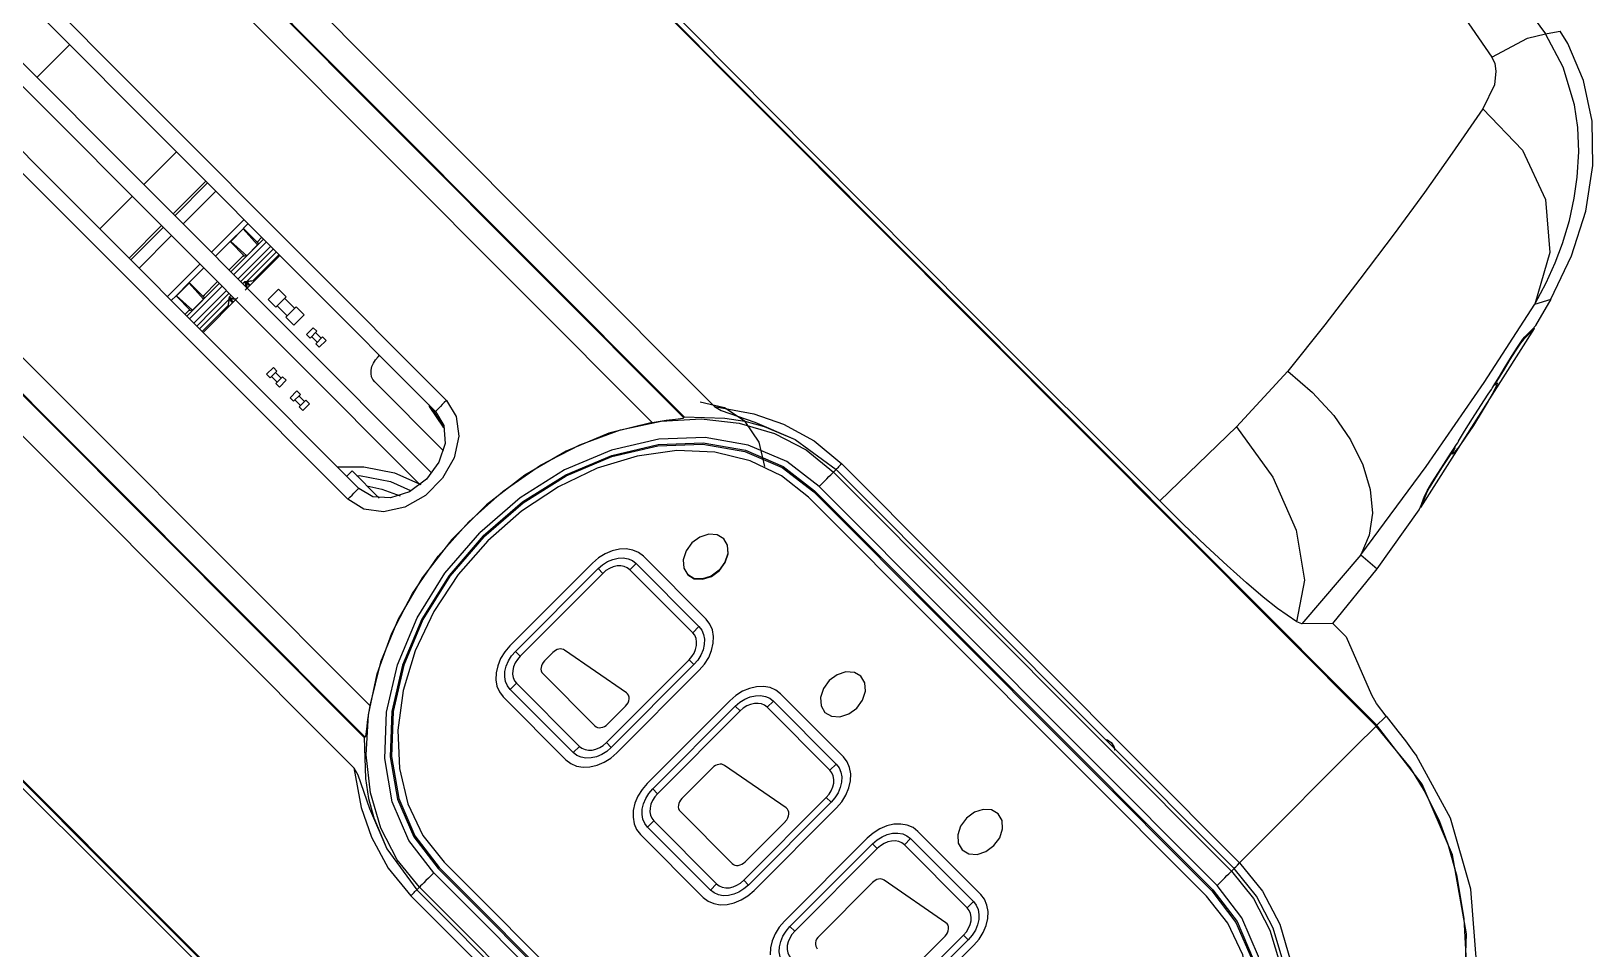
# Model space of a CAD drawing. Extents: x 45 to 722, y 209 to 689.
# Drawn here: x 289.1 to 394.3, y 255.8 to 317.6 of the extents above; entities that cross this region are included whole.
import ezdxf

# ---------------------------------------------------------------- set-up
doc = ezdxf.new("R2010")
doc.units = 0
doc.layers.add('7-10030_lineart', color=7, linetype='CONTINUOUS')

msp = doc.modelspace()

# ---------------------------------------------------------------- linework, layer by layer
at = {"layer": '7-10030_lineart', "color": 7}
for points in [[(104.15168, 499.391898), (105.92054, 501.168148), (107.68528, 502.948518), (109.42805, 504.715098), (111.15549, 506.474048), (112.87385, 508.232638), (125.27208, 498.181278), (137.39457, 487.664868), (152.49262, 473.918688), (167.39359, 459.821248), (182.24593, 445.366398), (196.95409, 430.744468), (254.98761, 372.603918), (335.13073, 292.311408), (335.5976, 292.038288), (337.85415, 291.248668), (340.57088, 290.093298)], [(95.327311, 490.653528), (105.36039, 478.232638), (115.85732, 466.087648), (129.5777, 450.961248), (143.64903, 436.032628), (158.07744, 421.153058), (172.67229, 406.417598), (230.70514, 348.276388), (310.84859, 267.984208)], [(379.69525, 270.794638), (360.03643, 290.521028), (281.36016, 369.384518), (203.76339, 447.080698), (198.42338, 452.417098), (196.96308, 453.868628), (195.49906, 455.316438), (194.02999, 456.759178), (192.5551, 458.195578), (191.07456, 459.626838), (189.58829, 461.052348), (188.09628, 462.472108)], [(379.753784, 270.853738), (288.470264, 362.327608), (272.269264, 378.548538), (242.813574, 408.033878), (203.569314, 447.363138), (197.831214, 453.112558), (197.171344, 453.771628)], [(189.43356, 435.445638), (333.06567, 291.546978)], [(333.09808, 291.604928), (311.52651, 313.216538), (225.24022, 399.662948), (200.61777, 424.331088), (189.45872, 435.508158)], [(330.9476, 291.238918), (188.49019, 433.960698)], [(311.91949, 272.175508), (169.45617, 414.903198)], [(311.55409, 270.020958), (289.98252, 291.632568), (203.69623, 378.078978), (179.07378, 402.747118), (167.9033, 413.941038)], [(167.9696, 413.963908), (311.61275, 270.054188)], [(316.35306, 291.983868), (200.39941, 408.152698)], [(317.08119, 292.713348), (200.98247, 409.027518)], [(332.260614, 223.272438), (240.956534, 314.725688), (224.765304, 330.956428), (195.334574, 360.466768), (156.078514, 399.784198), (150.339734, 405.532948), (149.681554, 406.193698)], [(311.17591, 286.797108), (195.22226, 402.965938)], [(310.44535, 286.069848), (194.34662, 402.384018)], [(341.51193, 232.540458), (338.48678, 229.509688), (335.85318, 226.871208), (333.70286, 224.716898), (332.32586, 223.337338), (312.63601, 243.032648), (233.9186, 321.854918), (164.09507, 391.849238)], [(316.10394, 287.830908), (220.20233, 383.910488)], [(219.41923, 383.125938), (315.32084, 287.046348)], [(380.89108, 329.924058), (386.28867, 323.942058), (391.11437, 317.398418)], [(383.90891, 321.063038), (387.50095, 315.833738), (387.69279, 315.398268), (387.77389, 314.891968), (387.66699, 313.967868), (386.89345, 312.337828), (384.82466, 309.359188), (382.95051, 306.726818), (380.90747, 303.927818), (378.61491, 300.872648), (376.24697, 297.809878), (373.76271, 294.693348)], [(352.56425, 298.499268), (341.7345, 309.384248), (331.12528, 320.110468)], [(291.709, 316.674118), (289.5118, 314.472848)], [(387.50123, 315.834528), (389.88583, 317.114848), (391.11432, 317.398448)], [(390.39763, 299.203448), (391.14775, 300.625838), (391.75875, 301.987578), (392.24501, 303.276308), (392.71557, 304.834838), (393.04704, 306.330678), (393.25162, 307.754968), (393.34902, 309.462348), (393.28212, 311.084918), (393.06376, 312.611278), (392.30409, 315.162428), (391.11398, 317.398118)], [(391.11393, 317.397478), (391.97, 317.546688)], [(391.47937, 299.540068), (392.86953, 302.461338), (393.81639, 305.448328), (394.29261, 308.529748), (394.24551, 311.510338), (393.67546, 314.262788), (392.60765, 316.751668), (392.10348, 317.570328)], [(391.97034, 317.547028), (392.10353, 317.570328)], [(386.89365, 312.338008), (389.56396, 309.567468), (391.11439, 306.245028), (391.40129, 302.679508), (390.39754, 299.202838)], [(296.7138, 307.257488), (298.91099, 309.458758)], [(300.88295, 307.483148), (298.68575, 305.281878)], [(298.80566, 305.161748), (301.00285, 307.363018)], [(293.73384, 304.271998), (295.9307, 306.472938)], [(301.5567, 306.808148), (299.3595, 304.606878)], [(297.90265, 304.497328), (295.70579, 302.296388)], [(295.8257, 302.176258), (298.02256, 304.377188)], [(301.2705, 302.692548), (303.4677, 304.893818)], [(302.517464, 303.410498), (303.406794, 304.301488)], [(303.631414, 302.450588), (302.552764, 303.414998), (303.401964, 304.265778)], [(303.406934, 304.300978), (303.401934, 304.265278)], [(303.402104, 304.265268), (304.364734, 303.184618)], [(303.406934, 304.300978), (304.383414, 303.322688)], [(303.40839, 304.306538), (303.73114, 304.629888)], [(298.5764, 303.822328), (296.37954, 301.621388)], [(301.53394, 302.428618), (302.51905, 303.415558)], [(303.493934, 302.431718), (302.517464, 303.409998), (302.552764, 303.414998)], [(302.569864, 301.382778), (304.767054, 303.584058)], [(304.95579, 303.401368), (302.75859, 301.200088)], [(303.05875, 300.899378), (305.25595, 303.100648)], [(305.44082, 302.915438), (303.24362, 300.714158)], [(304.364524, 303.183768), (303.631344, 302.449228)], [(304.33269, 303.379888), (304.65544, 303.703238)], [(304.392674, 303.392598), (304.352574, 303.352398)], [(304.383204, 303.321838), (304.364504, 303.183768)], [(304.392644, 303.394568), (304.371044, 303.416168)], [(304.399774, 303.442988), (304.392774, 303.392688)], [(298.29054, 299.707058), (300.4874, 301.907988)], [(302.45824, 301.501968), (303.44336, 302.488908)], [(303.422744, 302.421088), (303.372844, 302.414088)], [(303.401104, 302.444428), (303.422704, 302.422828)], [(303.463244, 302.461418), (303.422744, 302.420918)], [(303.631344, 302.449258), (303.493864, 302.430858)], [(303.525104, 300.131128), (305.869344, 302.479718)], [(303.63701, 300.725498), (305.63185, 302.724048)], [(305.81129, 302.545668), (304.05893, 300.790048)], [(299.76606, 300.657458), (300.75084, 301.644068)], [(298.55398, 299.443128), (298.87639, 299.766138)], [(298.874804, 299.761088), (299.764474, 300.652408)], [(299.851454, 298.782118), (298.874984, 299.760408), (298.910584, 299.765408)], [(298.910444, 299.765918), (299.759644, 300.616698)], [(299.989234, 298.800998), (298.910584, 299.765408)], [(299.589904, 298.397298), (301.786764, 300.598228)], [(299.764854, 300.651718), (299.759854, 300.616018)], [(299.760024, 300.616008), (300.722654, 299.535358)], [(299.764854, 300.651718), (300.741324, 299.673428)], [(301.9755, 300.415538), (299.77864, 298.214598)], [(300.07879, 297.913888), (302.27565, 300.114828)], [(302.46052, 299.929608), (300.26367, 297.728678)], [(300.69037, 299.730808), (301.67514, 300.717418)], [(300.750194, 299.743698), (300.710094, 299.703498)], [(300.750354, 299.745498), (300.728754, 299.767098)], [(300.757354, 299.794048), (300.750354, 299.743748)], [(302.465384, 299.677098), (302.475384, 299.689198), (302.502784, 299.719198), (302.547284, 299.765798), (302.582284, 299.802398)], [(303.364754, 300.586468), (303.401654, 300.621868), (303.448254, 300.666468), (303.477854, 300.693568), (303.489954, 300.703568)], [(303.632754, 300.722558), (303.549854, 300.711058), (303.489854, 300.703058)], [(303.58276, 300.375368), (303.58476, 300.420868), (303.57476, 300.526138), (303.54436, 300.622138), (303.49476, 300.705638)], [(303.549764, 300.712918), (303.827064, 300.435098)], [(303.549774, 300.712928), (303.599374, 300.629428), (303.629874, 300.533328), (303.640174, 300.428408), (303.629574, 300.318018), (303.599774, 300.207358)], [(303.874284, 300.482398), (303.632664, 300.724458)], [(303.632754, 300.722558), (303.632754, 300.722558), (303.633354, 300.722638)], [(303.633264, 300.724548), (303.643864, 300.727548), (303.669264, 300.732548), (303.708864, 300.738548), (303.761264, 300.746548), (303.824364, 300.756548), (303.895764, 300.766848), (303.973264, 300.777648), (304.053764, 300.788848)], [(304.05893, 300.790048), (304.12213, 300.726748)], [(305.764754, 300.212588), (305.070014, 299.516558)], [(306.293944, 299.682408), (305.764754, 300.212588)], [(299.47828, 298.516478), (299.8007, 298.839488)], [(299.780264, 298.772188), (299.730364, 298.765188)], [(299.758814, 298.795368), (299.780414, 298.773768)], [(299.820424, 298.812178), (299.780324, 298.771978)], [(299.989004, 298.800148), (299.851184, 298.781448)], [(300.722184, 299.534698), (299.989004, 298.800158)], [(300.4547, 297.537288), (302.44954, 299.535838)], [(302.38616, 299.114178), (300.63413, 297.358898)], [(300.692194, 297.292958), (303.036094, 299.641208)], [(300.740854, 299.672768), (300.722154, 299.534698)], [(302.445624, 299.534778), (302.442624, 299.524178), (302.437624, 299.498678), (302.430624, 299.458678), (302.422624, 299.406178), (302.413624, 299.343278), (302.403024, 299.271478), (302.392224, 299.193778), (302.381024, 299.113078)], [(302.44936, 299.050878), (302.38616, 299.114178)], [(302.445874, 299.535468), (302.687154, 299.293068)], [(302.446384, 299.533628), (302.446134, 299.533888), (302.446474, 299.534228)], [(302.446484, 299.534228), (302.457684, 299.616928)], [(302.961694, 299.568088), (302.851574, 299.538588), (302.741394, 299.527988), (302.636664, 299.538288), (302.540764, 299.568788), (302.457064, 299.618188)], [(302.457064, 299.618188), (302.734374, 299.340368)], [(302.457784, 299.616958), (302.465784, 299.677058)], [(302.47019, 299.679168), (302.55389, 299.629768), (302.64979, 299.599268), (302.75452, 299.588968), (302.79992, 299.590968)], [(305.070014, 299.516558), (305.599204, 298.986378)], [(305.599204, 298.986378), (306.293944, 299.682408)], [(305.694654, 299.081968), (306.366344, 298.409028)], [(306.870204, 298.913818), (306.198504, 299.586758)], [(306.965644, 299.009468), (306.270904, 298.313438)], [(307.494834, 298.479288), (306.965644, 299.009468)], [(378.67037, 282.328118), (383.07648, 288.261668), (386.98775, 293.927378), (390.39754, 299.202838)], [(390.39768, 299.203488), (391.47949, 299.540788)], [(390.46486, 297.753578), (391.47949, 299.540788)], [(306.270904, 298.313438), (306.800094, 297.783268)], [(306.800094, 297.783268), (307.494834, 298.479288)], [(365.1236, 285.955128), (352.56425, 298.499268)], [(389.71359, 296.995258), (389.9414, 297.224518), (390.20436, 297.489508), (390.46486, 297.753578)], [(307.661794, 297.159158), (308.117754, 297.615968)], [(307.899814, 296.920698), (307.661794, 297.159158)], [(307.899814, 296.920698), (308.355774, 297.377508)], [(307.995254, 297.016318), (308.375774, 296.635088)], [(308.355774, 297.377508), (308.117754, 297.615968)], [(308.260334, 297.281888), (308.640854, 296.900658)], [(308.518354, 296.301028), (308.280334, 296.539498), (308.736304, 296.996308)], [(308.518354, 296.301028), (308.974324, 296.757848)], [(308.974324, 296.757848), (308.736304, 296.996308)], [(382.723254, 285.507158), (390.359124, 297.560128)], [(389.630514, 296.827088), (389.433614, 296.576318), (389.120174, 296.110528), (388.714344, 295.470368), (388.249184, 294.710568)], [(388.33465, 294.877018), (388.82775, 295.683838), (389.26625, 296.373708), (389.58077, 296.832348), (389.71359, 296.995258)], [(390.359124, 297.560138), (390.026524, 297.224348), (389.679414, 296.876078), (389.630514, 296.827078)], [(390.358904, 297.560718), (390.318804, 297.602918)], [(312.252054, 293.966648), (312.128274, 294.127148), (312.046274, 294.318738), (312.008774, 294.533308), (312.016774, 294.762858), (312.071374, 294.998698), (312.169374, 295.231648), (312.307444, 295.452818), (312.479824, 295.653818), (312.581004, 295.755178)], [(304.976114, 294.476218), (305.432074, 294.933028)], [(305.213874, 294.238008), (305.669844, 294.694818)], [(305.669844, 294.694818), (305.432074, 294.933028)], [(305.574394, 294.599198), (305.955184, 294.217708)], [(373.7627, 294.693058), (370.30744, 290.941728), (365.12276, 285.953738)], [(373.76291, 294.693528), (375.42306, 293.258028), (376.84477, 291.697858), (377.9865, 290.057328), (378.81603, 288.384938), (379.30754, 286.728868), (379.4485, 285.136808), (379.23364, 283.655918), (378.67037, 282.328118)], [(387.59522, 293.660838), (388.00389, 294.330588), (388.33465, 294.877018)], [(388.249454, 294.710658), (387.877224, 294.096968)], [(388.25325, 294.712188), (388.24525, 294.720188)], [(305.213874, 294.238008), (304.976114, 294.476218)], [(305.309654, 294.333968), (305.690434, 293.952478)], [(305.832674, 293.618058), (305.594654, 293.856518), (306.050624, 294.313328)], [(305.832674, 293.618058), (306.288644, 294.074868), (306.050624, 294.313328)], [(312.251644, 293.966648), (316.882394, 289.327308)], [(387.713074, 293.776248), (387.775574, 293.850148), (387.865574, 293.905848), (387.804874, 293.715928), (387.597864, 293.295538), (387.251564, 292.668718), (386.786424, 291.883228), (386.255664, 291.035078), (385.730534, 290.241438), (385.290844, 289.618298), (384.987034, 289.227998), (384.840844, 289.091308), (384.857344, 289.204548), (384.996574, 289.488088)], [(385.25876, 289.973098), (385.65843, 290.643088), (386.19573, 291.513748), (386.74354, 292.375898), (387.24235, 293.134418), (387.46544, 293.460298)], [(387.46548, 293.460368), (387.52358, 293.547368), (387.58178, 293.639068), (387.59518, 293.660768)], [(387.67087, 293.785058), (387.69387, 293.763358)], [(387.877124, 294.096988), (387.814224, 293.991768), (387.758924, 293.895168), (387.717524, 293.817668), (387.696324, 293.770668), (387.696834, 293.759368), (387.713134, 293.776168)], [(387.87243, 294.106418), (387.88143, 294.098418)], [(307.007324, 293.354358), (306.551364, 292.897548)], [(306.551364, 292.897548), (306.789384, 292.659088)], [(307.007324, 293.354358), (307.245344, 293.115898), (306.789384, 292.659088)], [(307.265684, 292.373808), (306.885164, 292.755048)], [(307.530434, 292.639048), (307.149904, 293.020278)], [(307.625874, 292.734668), (307.169904, 292.277858)], [(307.625874, 292.734668), (307.863894, 292.496198), (307.407934, 292.039388)], [(317.08149, 292.713738), (317.74526, 291.648018), (317.92908, 290.310338), (317.61035, 288.861208), (316.82767, 287.476168), (315.67561, 286.321978), (314.29347, 285.538178), (312.84703, 285.218858), (311.51149, 285.402678), (310.44775, 286.067678)], [(315.895984, 292.434448), (315.925384, 292.309048), (316.855314, 290.921928), (316.921314, 290.877428)], [(317.08145, 292.713888), (316.93947, 292.571638), (316.80288, 292.434798), (316.67675, 292.308428), (316.56647, 292.197948), (316.47607, 292.107448), (316.40857, 292.039848), (316.36707, 291.998248), (316.35327, 291.984448)], [(338.526264, 288.261008), (338.138064, 289.904808), (337.208384, 291.291668), (335.823844, 292.223328), (334.183084, 292.612248)], [(307.169904, 292.277858), (307.407934, 292.039388)], [(316.35337, 291.984408), (316.91046, 291.030978), (316.98856, 289.828218), (316.57581, 288.559108), (315.73525, 287.416528), (314.59479, 286.574408), (313.32803, 286.160888), (312.1275, 286.239188), (311.17617, 286.797648)], [(316.23039, 260.924108), (316.04692, 260.740308), (315.8702, 260.563258), (315.70664, 260.399388), (315.56162, 260.254098), (315.44088, 260.133138), (315.34818, 260.040238), (315.28748, 259.979438), (315.26048, 259.952438), (313.77139, 261.788248), (312.66206, 263.922728), (311.96041, 266.303588), (311.68327, 268.872048), (311.83749, 271.564498), (312.41949, 274.315598), (313.41499, 277.056528), (314.79893, 279.720498), (316.53732, 282.241558), (318.58797, 284.557888), (320.90001, 286.612338), (323.41673, 288.354288), (326.07576, 289.740798), (328.81162, 290.738148), (331.55729, 291.320888), (334.24509, 291.475738), (336.80879, 291.198078), (339.1849, 290.494788), (341.31577, 289.383738), (343.14818, 287.891888)], [(316.892394, 291.077388), (316.429714, 291.653098), (316.109634, 292.220428)], [(330.9478, 291.239088), (331.88818, 291.382228), (332.51882, 291.462028), (332.85599, 291.504028), (333.02262, 291.531028), (333.06562, 291.546828)], [(333.09832, 291.605328), (333.06562, 291.546828)], [(333.09832, 291.605328), (335.84305, 291.532228), (337.19014, 291.313168), (338.49419, 290.967628), (340.57078, 290.093398), (343.32646, 288.070538), (343.14839, 287.892138)], [(335.13037, 292.310958), (337.79966, 291.818058), (339.78058, 291.128888), (341.86238, 289.991308), (343.71664, 288.462698), (343.63474, 288.380598), (343.56054, 288.306298), (343.49534, 288.240498), (343.43974, 288.184798), (343.39454, 288.139498), (343.36034, 288.104798), (343.33744, 288.081798), (343.32624, 288.070098)], [(330.9478, 291.239088), (328.02759, 290.506178), (325.14021, 289.313298), (322.36536, 287.693448), (319.77999, 285.691858), (317.45633, 283.363878), (315.45878, 280.774048), (313.84193, 277.994048), (312.65126, 275.101318), (311.91971, 272.175688)], [(370.30742, 290.942048), (372.74831, 287.555298), (374.3266, 283.994778), (374.87941, 280.629808), (374.34916, 277.808608)], [(341.464724, 286.201248), (339.657344, 287.638968), (337.532004, 288.659338), (335.153984, 289.232098), (332.594954, 289.339508), (329.932564, 288.978088), (327.248214, 288.158898), (324.623424, 286.907028), (322.137414, 285.260668), (319.866274, 283.269308), (317.878604, 280.993948), (316.235294, 278.503328), (314.985734, 275.873668), (314.168404, 273.184668), (313.807654, 270.517348), (313.914874, 267.953568), (314.486224, 265.570798), (315.505044, 263.441848), (316.939764, 261.630778)], [(342.1782, 286.920008), (340.00196, 288.600908), (337.41064, 289.717808), (334.50397, 290.227568), (331.39354, 290.110278), (328.19908, 289.371688), (325.04347, 288.038698), (322.04721, 286.163588), (319.32639, 283.817918)], [(319.549, 283.594888), (322.20872, 285.887578), (325.13692, 287.720728), (328.22165, 289.023358), (331.3442, 289.745468), (334.38457, 289.859968), (337.22575, 289.361768), (339.75835, 288.269908), (341.88581, 286.627068)], [(319.59757, 283.546228), (322.24378, 285.827448), (325.15761, 287.651348), (328.22659, 288.947458), (331.33353, 289.666278), (334.35862, 289.779868), (337.18526, 289.284078), (339.7055, 288.197838), (341.82211, 286.563168)], [(384.53336, 288.856448), (385.12353, 289.755898)], [(384.826634, 289.278268), (384.680164, 289.055378), (384.634764, 288.986678)], [(384.83032, 289.279988), (384.82232, 289.288988)], [(384.996444, 289.487948), (385.015544, 289.527648), (385.013544, 289.536648), (384.991744, 289.513248), (384.952844, 289.462348), (384.900944, 289.388748), (384.839644, 289.298048), (384.826844, 289.278448)], [(385.01825, 289.540428), (384.99715, 289.562928)], [(385.12345, 289.755948), (385.19375, 289.865968), (385.25075, 289.959568), (385.25875, 289.973168)], [(309.717964, 288.249898), (311.516974, 288.246898), (313.579884, 287.849268), (315.355314, 287.069988)], [(343.71668, 288.462808), (370.50885, 261.591188)], [(382.97515, 286.311658), (383.13736, 286.633658), (383.45276, 287.167788), (383.89202, 287.869728), (384.41014, 288.669728), (384.53336, 288.856448)], [(384.634684, 288.986748), (384.107214, 288.175858), (383.637604, 287.430648), (383.282484, 286.835638), (383.090624, 286.469008), (383.078824, 286.439608)], [(384.6294, 288.996418), (384.6384, 288.988418)], [(310.729534, 287.971008), (310.362934, 287.603738)], [(312.551794, 286.145368), (310.729534, 287.971008)], [(311.05619, 287.650328), (311.2313, 287.656328), (313.31247, 287.260018), (314.66941, 286.645918)], [(342.17824, 286.919968), (342.36137, 287.103438), (342.53809, 287.280488), (342.702, 287.444698), (342.84668, 287.589638), (342.96775, 287.710938), (343.06015, 287.803538), (343.12115, 287.864738), (343.14815, 287.891738)], [(369.95438, 261.035758), (343.14815, 287.891738)], [(343.32646, 288.070538), (370.13573, 261.217598)], [(310.44745, 286.067288), (310.58943, 286.209538), (310.72635, 286.346718), (310.85215, 286.472738), (310.96243, 286.583228), (311.05313, 286.674128), (311.12063, 286.741728), (311.16213, 286.783228), (311.17593, 286.797128)], [(311.725794, 286.972878), (312.733004, 286.756468), (313.962184, 286.301448)], [(368.270954, 259.345278), (341.464724, 286.201248)], [(341.88581, 286.627068), (341.82211, 286.563168), (368.62834, 259.707188)], [(341.88581, 286.627068), (368.69204, 259.771088)], [(368.98444, 260.064028), (342.1782, 286.920008)], [(382.60556, 285.346638), (382.74729, 285.715518), (382.8891, 286.084998), (382.9752, 286.311658)], [(383.078824, 286.439598), (382.723254, 285.507158)], [(374.35012, 277.808238), (373.05037, 278.702908), (372.10361, 279.467628), (370.97199, 280.439168), (369.67311, 281.603278), (368.23757, 282.936068), (366.70504, 284.401158), (365.1236, 285.955128)], [(379.77779, 281.386338), (382.60561, 285.346638)], [(382.682544, 285.546948), (382.723044, 285.507748)], [(343.03661, 234.068048), (316.23038, 260.924028), (314.55259, 263.104318), (313.43776, 265.700438), (312.92895, 268.612508), (313.04568, 271.728378), (313.78324, 274.929098), (315.11376, 278.090558), (316.98506, 281.092048), (319.32639, 283.817918)], [(319.549, 283.594888), (317.26056, 280.930238), (315.43081, 277.996608), (314.13059, 274.906148), (313.40981, 271.777808), (313.29587, 268.732128), (313.79315, 265.885678), (314.88265, 263.348038), (316.52278, 261.216968)], [(319.59757, 283.546228), (317.32058, 280.895108), (315.5004, 277.976208), (314.20635, 274.901198), (313.4892, 271.788828), (313.37582, 268.758128), (313.87036, 265.925908), (314.95458, 263.400988), (316.58622, 261.280448)], [(335.761874, 283.414048), (335.315644, 283.675948), (334.752344, 283.712548), (334.158494, 283.518898), (333.623414, 283.123788), (333.229034, 282.587708), (333.035394, 281.992418), (333.072194, 281.428408), (333.333604, 280.981358), (333.779584, 280.719708), (334.342534, 280.682808), (334.936984, 280.876548), (335.472064, 281.271658), (335.866444, 281.807738), (336.059484, 282.402948), (336.022984, 282.967288), (335.761834, 283.414088)], [(335.740614, 283.433218), (336.001774, 282.986418), (336.038274, 282.422078), (335.845234, 281.826868), (335.450854, 281.290788), (334.915764, 280.895678), (334.321324, 280.701938), (333.758364, 280.738838), (333.321634, 280.991218)], [(325.135654, 268.526868), (325.461694, 268.275228), (325.849614, 268.108238), (326.284774, 268.031738), (326.750404, 268.049138), (327.228664, 268.159918), (327.701164, 268.359588), (328.149954, 268.640458), (328.557194, 268.991348), (334.117804, 274.562268), (334.468374, 274.970598), (334.748724, 275.420218), (334.947684, 275.893268), (335.058264, 276.372418), (335.075964, 276.839248), (334.999664, 277.275208), (334.832974, 277.663848), (334.581464, 277.990158), (330.347934, 282.231548), (330.022234, 282.483528), (329.634304, 282.650518), (329.199154, 282.727018), (328.733184, 282.709318), (328.254924, 282.598528), (327.782494, 282.399448), (327.333714, 282.118578), (326.926394, 281.767108), (321.365784, 276.196178), (321.015294, 275.788438), (320.734944, 275.338818), (320.535894, 274.865188), (320.425324, 274.386028), (320.408024, 273.919538), (320.484324, 273.483578), (320.651014, 273.094938), (320.902174, 272.768288)], [(327.293964, 281.397718), (327.599584, 281.661198), (327.935924, 281.871598), (328.290294, 282.021348), (328.649074, 282.104548), (328.998364, 282.117448), (329.324734, 282.060148), (329.615674, 281.934898), (329.860114, 281.746088), (329.439564, 281.324758), (329.265604, 281.459168), (329.058694, 281.548168), (328.826574, 281.588768), (328.578084, 281.579768), (328.323184, 281.520868), (328.070844, 281.414178), (327.831654, 281.264578), (327.614154, 281.077028)], [(378.67011, 282.328368), (374.69162, 277.687558)], [(378.67011, 282.328738), (379.7779, 281.385808)], [(321.733354, 275.826878), (327.293964, 281.397808)], [(327.614154, 281.077028), (322.053544, 275.506098)], [(327.293964, 281.397808), (327.614154, 281.077028)], [(333.673994, 277.082948), (329.440454, 281.324348)], [(329.861654, 281.745438), (334.095194, 277.504048)], [(376.79504, 277.710578), (379.7779, 281.385808)], [(374.69234, 277.687028), (374.35012, 277.808238)], [(376.79517, 277.709638), (374.69208, 277.687338)], [(376.79466, 277.710138), (377.48552, 277.019348), (377.55832, 276.945148), (377.62142, 276.877148), (377.66832, 276.822748), (377.69342, 276.788148), (377.69542, 276.784148)], [(333.426654, 275.254148), (333.613854, 275.472058), (333.763174, 275.711688), (333.869674, 275.964498), (333.928374, 276.219878), (333.937374, 276.468818), (333.896774, 276.701368), (333.807674, 276.908928), (333.673774, 277.082948)], [(333.674644, 277.082708), (334.095194, 277.504048)], [(334.095194, 277.504058), (334.283654, 277.259158), (334.408674, 276.967668), (334.465874, 276.640698), (334.452674, 276.291028), (334.369874, 275.931318), (334.220394, 275.576288), (334.010384, 275.239318), (333.747394, 274.933138)], [(379.40207, 272.883538), (377.69542, 276.784148)], [(321.386324, 273.255488), (321.197864, 273.500378), (321.072844, 273.791868), (321.015644, 274.118838), (321.028944, 274.469108), (321.111644, 274.828218), (321.261124, 275.183258), (321.471134, 275.520218), (321.734124, 275.826398)], [(321.733354, 275.826878), (322.053544, 275.506098)], [(329.146864, 272.137208), (329.241564, 272.249088), (329.314764, 272.372368), (329.364064, 272.502038), (329.386264, 272.631818), (329.381264, 272.756108), (329.348164, 272.869038), (329.289164, 272.965338), (329.206964, 273.040938), (325.046904, 275.911278), (324.962904, 275.956278), (324.867904, 275.982478), (324.765064, 275.989478), (324.656944, 275.976878), (324.548024, 275.945478), (324.441274, 275.895678), (324.340184, 275.829378), (324.247584, 275.748478), (323.689764, 275.189628), (323.602164, 275.087488), (323.532164, 274.975168), (323.482364, 274.856818), (323.454764, 274.737118), (323.450764, 274.620558), (323.469864, 274.511568), (323.511564, 274.414368), (323.574264, 274.332668), (327.086804, 270.813608), (327.168404, 270.750808), (327.265404, 270.709108), (327.374194, 270.690008), (327.490534, 270.694008), (327.610014, 270.721608), (327.728144, 270.771508), (327.840254, 270.841608), (327.942214, 270.929308), (329.147544, 272.136878)], [(322.054224, 275.505618), (321.867354, 275.288048), (321.717694, 275.048078), (321.611534, 274.795608), (321.552434, 274.539888), (321.543434, 274.290948), (321.584034, 274.058398), (321.672934, 273.851098), (321.807094, 273.676818)], [(327.865834, 269.683368), (333.426444, 275.254298)], [(333.747304, 274.933138), (328.186694, 269.362208)], [(333.427204, 275.253918), (333.747394, 274.933138)], [(321.386424, 273.255488), (321.806974, 273.676818)], [(321.806884, 273.676818), (326.040424, 269.435428)], [(334.379244, 259.266218), (334.705284, 259.014578), (335.093204, 258.847588), (335.528364, 258.771088), (335.993994, 258.788488), (336.472254, 258.899278), (336.944754, 259.098948), (337.393544, 259.379818), (337.800784, 259.730698), (343.361394, 265.301628), (343.711964, 265.709958), (343.992314, 266.159578), (344.191274, 266.632618), (344.301854, 267.111768), (344.319554, 267.578598), (344.243254, 268.014568), (344.076574, 268.403208), (343.825064, 268.729518), (339.591534, 272.970908), (339.265824, 273.222878), (338.877904, 273.389878), (338.442744, 273.466378), (337.976784, 273.448678), (337.498514, 273.337898), (337.026094, 273.138818), (336.577314, 272.857948), (336.169994, 272.506468), (330.609384, 266.935538), (330.258894, 266.527808), (329.978544, 266.078188), (329.779494, 265.604548), (329.668914, 265.125398), (329.651614, 264.658908), (329.727914, 264.222948), (329.894594, 263.834298), (330.145764, 263.507658), (334.379304, 259.266268)], [(345.005424, 274.153438), (344.559194, 274.415338), (343.995894, 274.451938), (343.402044, 274.258278), (342.866964, 273.863168), (342.472584, 273.327088), (342.278944, 272.731798), (342.315844, 272.167798), (342.577254, 271.720748), (343.023224, 271.459098), (343.586184, 271.422198), (344.180624, 271.615938), (344.715714, 272.011048), (345.110094, 272.547128), (345.303134, 273.142338), (345.266634, 273.706678), (345.005484, 274.153478)], [(320.902034, 272.768028), (325.135574, 268.526638)], [(326.041184, 269.435218), (325.620624, 269.013878), (321.387094, 273.255278)], [(336.539034, 272.136388), (336.844654, 272.399868), (337.180984, 272.610268), (337.535364, 272.760018), (337.894144, 272.843218), (338.243434, 272.856118), (338.569794, 272.798818), (338.860744, 272.673578), (339.105184, 272.484768)], [(339.105184, 272.484738), (338.684634, 272.063398)], [(339.105184, 272.484738), (343.338724, 268.243338)], [(380.36983, 271.470008), (379.72929, 272.325938), (379.40207, 272.883538)], [(317.1928, 237.935848), (304.67155, 250.518168), (293.80707, 261.368348), (283.10072, 271.997258)], [(311.91961, 272.175658), (311.77674, 271.233528), (311.69714, 270.601718), (311.65524, 270.263918), (311.62834, 270.096978), (311.61264, 270.053978)], [(330.978324, 266.565478), (336.538934, 272.136408), (336.859124, 271.815628)], [(336.859344, 271.815598), (331.298734, 266.244668)], [(338.684754, 272.063388), (338.510794, 272.197798), (338.303884, 272.286798), (338.071764, 272.327398), (337.823274, 272.318398), (337.568374, 272.259498), (337.316034, 272.152808), (337.076844, 272.003208), (336.859344, 271.815658)], [(342.918294, 267.822058), (338.684754, 272.063448)], [(379.75704, 270.856078), (380.25583, 271.355808)], [(380.25583, 271.355808), (380.36983, 271.470008)], [(380.36983, 271.470008), (381.17137, 270.461548), (381.68178, 269.796798), (382.25084, 269.024628), (382.41558, 268.794038)], [(370.50918, 261.591528), (373.53433, 264.622288), (376.1676, 267.260438), (378.31792, 269.414748), (379.69525, 270.794638)], [(381.90133, 239.858788), (382.54334, 241.107018), (383.56906, 243.545348), (384.94838, 248.039848), (385.51477, 251.115398), (385.74036, 253.546468), (385.77596, 255.342138), (385.62753, 257.851248), (385.15996, 260.667268), (384.56028, 262.816898), (383.98171, 264.359488), (382.96745, 266.446708), (382.01296, 267.992888), (379.69529, 270.794648)], [(381.95412, 239.799968), (384.24141, 245.247858), (385.58671, 251.107668), (385.79406, 256.812118), (384.85591, 262.141718), (382.80839, 266.891338), (379.72964, 270.877928)], [(311.55412, 270.021148), (311.62682, 267.270998), (311.84581, 265.921738), (312.19037, 264.614938), (313.06298, 262.534488)], [(311.55414, 270.021148), (311.61254, 270.053948)], [(327.866594, 269.683008), (328.186784, 269.362228), (327.881164, 269.098748), (327.544824, 268.888348), (327.190454, 268.738598), (326.831744, 268.655998), (326.482384, 268.642498), (326.156014, 268.699798), (325.865074, 268.825038), (325.620624, 269.013848)], [(326.040424, 269.435578), (326.214124, 269.301418), (326.421294, 269.212118), (326.653414, 269.171518), (326.901894, 269.180518), (327.157144, 269.239718), (327.409144, 269.346068), (327.648674, 269.496008), (327.865834, 269.683218)], [(361.527974, 269.898388), (361.609174, 269.864988), (361.850484, 269.698238), (362.017174, 269.456228), (362.097374, 269.188738)], [(361.87782, 269.677548), (361.85162, 269.703748)], [(361.876714, 269.671998), (362.043404, 269.429988), (362.122404, 269.167028)], [(339.910274, 264.381508), (340.004974, 264.493388), (340.078174, 264.616668), (340.127474, 264.746328), (340.149674, 264.876118), (340.144674, 265.000408), (340.111574, 265.113338), (340.052574, 265.209638), (339.970374, 265.285238), (335.810304, 268.155578), (335.726304, 268.200578), (335.631304, 268.226778), (335.528124, 268.233778), (335.420334, 268.221478), (335.311414, 268.190078), (335.204674, 268.140278), (335.103574, 268.073978), (335.010974, 267.993078), (332.942274, 265.920538), (332.854674, 265.818388), (332.784674, 265.706068), (332.734874, 265.587728), (332.707274, 265.468018), (332.703274, 265.351458), (332.722374, 265.242468), (332.764074, 265.145268), (332.826774, 265.063568), (336.339314, 261.544508), (336.420914, 261.481708), (336.517914, 261.439908), (336.626704, 261.420808), (336.743044, 261.424808), (336.862534, 261.452408), (336.980654, 261.502308), (337.092764, 261.572408), (337.194724, 261.660108), (339.910954, 264.381378)], [(342.918174, 267.822008), (343.338724, 268.243338)], [(343.338624, 268.243368), (343.527084, 267.998478), (343.652104, 267.706988), (343.709304, 267.380018), (343.696104, 267.030338), (343.613304, 266.670638), (343.463834, 266.315598), (343.253824, 265.978638), (342.990824, 265.672458)], [(382.33868, 239.420298), (384.32009, 243.723128), (385.88404, 249.220628), (386.47869, 254.647878), (386.08522, 259.829128), (384.71627, 264.596958), (382.41617, 268.796158)], [(310.84892, 267.984548), (311.1212, 267.516468), (311.9097, 265.256068), (313.06293, 262.534298)], [(310.84926, 267.984888), (311.34092, 265.310298), (312.02915, 263.326048), (313.16462, 261.240388), (314.69006, 259.382338), (314.77236, 259.464738), (314.84656, 259.539038), (314.91186, 259.604038), (314.96746, 259.659738), (315.01266, 259.705038), (315.04736, 259.739238), (315.07066, 259.762538), (315.08236, 259.773738)], [(342.670954, 265.993258), (342.858154, 266.211158), (343.007474, 266.450798), (343.113974, 266.703608), (343.172674, 266.958988), (343.181674, 267.207928), (343.141074, 267.440478), (343.051974, 267.648038), (342.918074, 267.822058)], [(330.630624, 263.994558), (330.442164, 264.239458), (330.317144, 264.530938), (330.259944, 264.857918), (330.273244, 265.208188), (330.355944, 265.567298), (330.505424, 265.922328), (330.715434, 266.259298), (330.978424, 266.565478)], [(331.298524, 266.244668), (331.111654, 266.027098), (330.961994, 265.787128), (330.855834, 265.534658), (330.796734, 265.278938), (330.787734, 265.029998), (330.828334, 264.797448), (330.917234, 264.590148), (331.051394, 264.415868)], [(330.978324, 266.565478), (331.298514, 266.244698)], [(337.110134, 260.422408), (342.670744, 265.993338)], [(342.990824, 265.672458), (337.430214, 260.101528)], [(342.670644, 265.993238), (342.990824, 265.672458)], [(354.248884, 264.892718), (353.802664, 265.154618), (353.239364, 265.191218), (352.645514, 264.997558), (352.110424, 264.602448), (351.716054, 264.066368), (351.522414, 263.471078), (351.559314, 262.907078), (351.820724, 262.460018), (352.266694, 262.198378), (352.829654, 262.161478), (353.424094, 262.355208), (353.959184, 262.750318), (354.353564, 263.286398), (354.546604, 263.881608), (354.510104, 264.445948), (354.248944, 264.892748)], [(334.864064, 259.753178), (330.630534, 263.994568)], [(330.630724, 263.994558), (331.051274, 264.415898)], [(331.051184, 264.415868), (335.284724, 260.174468)], [(347.044364, 250.469958), (352.604974, 256.040888), (352.955544, 256.449218), (353.235894, 256.898838), (353.434864, 257.371878), (353.545444, 257.851028), (353.563144, 258.317858), (353.486844, 258.753828), (353.320164, 259.142468), (353.068654, 259.468778), (348.835114, 263.710168), (348.509414, 263.962138), (348.121494, 264.129138), (347.686334, 264.205638), (347.220374, 264.187938), (346.742104, 264.077158), (346.269684, 263.878078), (345.820894, 263.597208), (345.413584, 263.245728), (339.852974, 257.674798), (339.502484, 257.267068), (339.222134, 256.817448), (339.023084, 256.343808), (338.912504, 255.864658), (338.895204, 255.398168)], [(345.782774, 262.875868), (346.088384, 263.139348), (346.424724, 263.349748), (346.779104, 263.499508), (347.137884, 263.582708), (347.487174, 263.595608), (347.813534, 263.538208), (348.104484, 263.412958), (348.348924, 263.224148)], [(347.928374, 262.802828), (347.754414, 262.937238), (347.547504, 263.026238), (347.315374, 263.066838), (347.066894, 263.057838), (346.811994, 262.998938), (346.559654, 262.892238), (346.320464, 262.742638), (346.102964, 262.555088)], [(347.928374, 262.802818), (348.348924, 263.224148)], [(348.348924, 263.223978), (352.582464, 258.982588)], [(313.06296, 262.534488), (315.08241, 259.774038)], [(340.221854, 257.304878), (345.782464, 262.875808), (346.102654, 262.555028), (340.542044, 256.984098)], [(352.161904, 258.561258), (347.928374, 262.802648)], [(316.52278, 261.216988), (316.58618, 261.280488), (343.39241, 234.424508), (345.50902, 232.789838), (348.02926, 231.703608), (350.85623, 231.208158), (353.88107, 231.321998), (356.98767, 232.040488), (360.05725, 233.336678), (362.97073, 235.160238), (365.61695, 237.441448)], [(316.52278, 261.216988), (343.32901, 234.361008)], [(316.939764, 261.630778), (343.745994, 234.774798)], [(369.95441, 261.035908), (371.44351, 259.200088), (372.55224, 257.065528), (373.25423, 254.685008), (373.53137, 252.116548), (373.37707, 249.423508), (372.79515, 246.672998), (371.79991, 243.931808), (370.41597, 241.267838), (368.67698, 238.746708), (366.62659, 236.430118), (364.31429, 234.375918), (361.79817, 232.634048), (359.13913, 231.247538), (356.40302, 230.250448), (353.65727, 229.667118), (350.96955, 229.512858), (348.40585, 229.790518), (346.0294, 230.493468), (343.89913, 231.604598), (342.06672, 233.096458), (341.88561, 232.915018)], [(341.88582, 232.915268), (343.74183, 231.403828), (345.90024, 230.278698), (348.3075, 229.566488), (350.90453, 229.285188), (353.62698, 229.441818), (356.4081, 230.032288), (359.17979, 231.042388), (361.87334, 232.447018), (364.42252, 234.211188), (366.76443, 236.292488), (368.84187, 238.638738), (370.60311, 241.192978), (372.00514, 243.891538), (373.01303, 246.668038), (373.60275, 249.454648), (373.75908, 252.182148), (373.4783, 254.783998), (372.76741, 257.195728), (371.64403, 259.357808), (370.13573, 261.217598)], [(370.50918, 261.591538), (372.05718, 259.682518), (373.21039, 257.462858), (373.9401, 254.987668), (374.2282, 252.316998), (374.0679, 249.517108), (373.46268, 246.656818), (372.42765, 243.806828), (370.98886, 241.036978), (369.18089, 238.415338), (367.0487, 236.007038)], [(368.98445, 260.064018), (369.16758, 260.247488), (369.3443, 260.424538), (369.5082, 260.588748), (369.65288, 260.733698), (369.77395, 260.854988), (369.86635, 260.947588), (369.92735, 261.008788), (369.95435, 261.035788)], [(369.95462, 261.036158), (370.13573, 261.217598)], [(370.13544, 261.217198), (370.16854, 261.250298), (370.24444, 261.326298), (370.35944, 261.441518), (370.50885, 261.591198)], [(315.08241, 259.774038), (315.26048, 259.952438)], [(343.03659, 234.068068), (342.85313, 233.884268), (342.67641, 233.707218), (342.51284, 233.543348), (342.36782, 233.398058), (342.24709, 233.277098), (342.15439, 233.184198), (342.09369, 233.123398), (342.06669, 233.096398), (315.26045, 259.952378)], [(337.110224, 260.422298), (337.430404, 260.101518), (337.124794, 259.838038), (336.788454, 259.627638), (336.434074, 259.477888), (336.075374, 259.395288), (335.726014, 259.381788), (335.399644, 259.439088), (335.108704, 259.564338), (334.864254, 259.753148)], [(335.284814, 260.174478), (334.864254, 259.753148)], [(335.284724, 260.174608), (335.458424, 260.040458), (335.665594, 259.951158), (335.897714, 259.910558), (336.146194, 259.919558), (336.401444, 259.978758), (336.653444, 260.085118), (336.892974, 260.235058), (337.110134, 260.422268)], [(345.771484, 260.266748), (342.178404, 256.666998)], [(346.570814, 260.429448), (346.486814, 260.474448), (346.391814, 260.500748), (346.288974, 260.507748), (346.180844, 260.495148), (346.071924, 260.463748), (345.965184, 260.413948), (345.864084, 260.347648), (345.771484, 260.266748)], [(350.730864, 257.559248), (346.570794, 260.429578)], [(365.88809, 237.169808), (365.88809, 237.169808), (368.22916, 239.895938), (370.10105, 242.897498), (371.43132, 246.059218), (372.16913, 249.259688), (372.28561, 252.375808), (371.7768, 255.287878), (370.66223, 257.883748), (368.98444, 260.064028)], [(314.69008, 259.382338), (341.51226, 232.540798)], [(315.08241, 259.774038), (341.88561, 232.915018)], [(343.745994, 234.774798), (345.553704, 233.337428), (347.678714, 232.316718), (350.057064, 231.744298), (352.616104, 231.636888), (355.278224, 231.998558), (357.962244, 232.817408), (360.587284, 234.069028), (363.073034, 235.715638), (365.344434, 237.706748), (367.331854, 239.982358), (368.975414, 242.472728), (370.224724, 245.102648), (371.042394, 247.791978), (371.403394, 250.459048), (371.296184, 253.022828), (370.724484, 255.405258), (369.706004, 257.534548), (368.270954, 259.345278)], [(352.161904, 258.561258), (352.582464, 258.982588)], [(352.582244, 258.982588), (352.770704, 258.737688), (352.895714, 258.446208), (352.952914, 258.119238), (352.939714, 257.769558), (352.856914, 257.409858), (352.707434, 257.054818), (352.497424, 256.717858), (352.234434, 256.411678)], [(368.6283, 259.707228), (370.25994, 257.586698), (371.34416, 255.061778), (371.83904, 252.229898), (371.7254, 249.199448), (371.00791, 246.086738), (369.71446, 243.011808), (367.89394, 240.092578), (365.61695, 237.441448)], [(368.69204, 259.771088), (370.33183, 257.639688), (371.42167, 255.102388), (371.91895, 252.255928), (371.80466, 249.209918), (371.08363, 246.081828), (369.78342, 242.991378), (367.95392, 240.057488), (365.66522, 237.393088)], [(368.69204, 259.771088), (368.62834, 259.707188)], [(351.914574, 256.732458), (352.101774, 256.950358), (352.251094, 257.189998), (352.357594, 257.442798), (352.416294, 257.698178), (352.425294, 257.947128), (352.384694, 258.179678), (352.295594, 258.387238), (352.161684, 258.561258)], [(339.874154, 254.733968), (339.685684, 254.978868), (339.560674, 255.270348), (339.503474, 255.597318), (339.516774, 255.947598), (339.599474, 256.306708), (339.748954, 256.661738), (339.958964, 256.998698), (340.221954, 257.304878)], [(340.542144, 256.984098), (340.355274, 256.766538), (340.205614, 256.526568), (340.099454, 256.274098), (340.040354, 256.018378), (340.031354, 255.769438), (340.071954, 255.536878), (340.160854, 255.329578), (340.295014, 255.155298)], [(340.221854, 257.304878), (340.542044, 256.984098)], [(342.177994, 256.667378), (342.090394, 256.565228), (342.020394, 256.452908), (341.970594, 256.334568), (341.942994, 256.214858), (341.938994, 256.098298), (341.958094, 255.989308), (341.999794, 255.892108), (342.062494, 255.810408)], [(345.575034, 252.291348), (345.656634, 252.228548), (345.753634, 252.186748), (345.862424, 252.167648), (345.978774, 252.171648), (346.098254, 252.199248), (346.216374, 252.249148), (346.328494, 252.319248), (346.430444, 252.406948), (350.671054, 256.655428)], [(346.353654, 251.161708), (351.914264, 256.732638), (352.234444, 256.411858), (346.673834, 250.840928)], [(350.671034, 256.655558), (350.765734, 256.767438), (350.838934, 256.890708), (350.888234, 257.020378), (350.910434, 257.150168), (350.905434, 257.274458), (350.872334, 257.387378), (350.813334, 257.483678), (350.731134, 257.559278)]]:
    msp.add_lwpolyline(points, dxfattribs=at)

doc.saveas('drawing.dxf')
